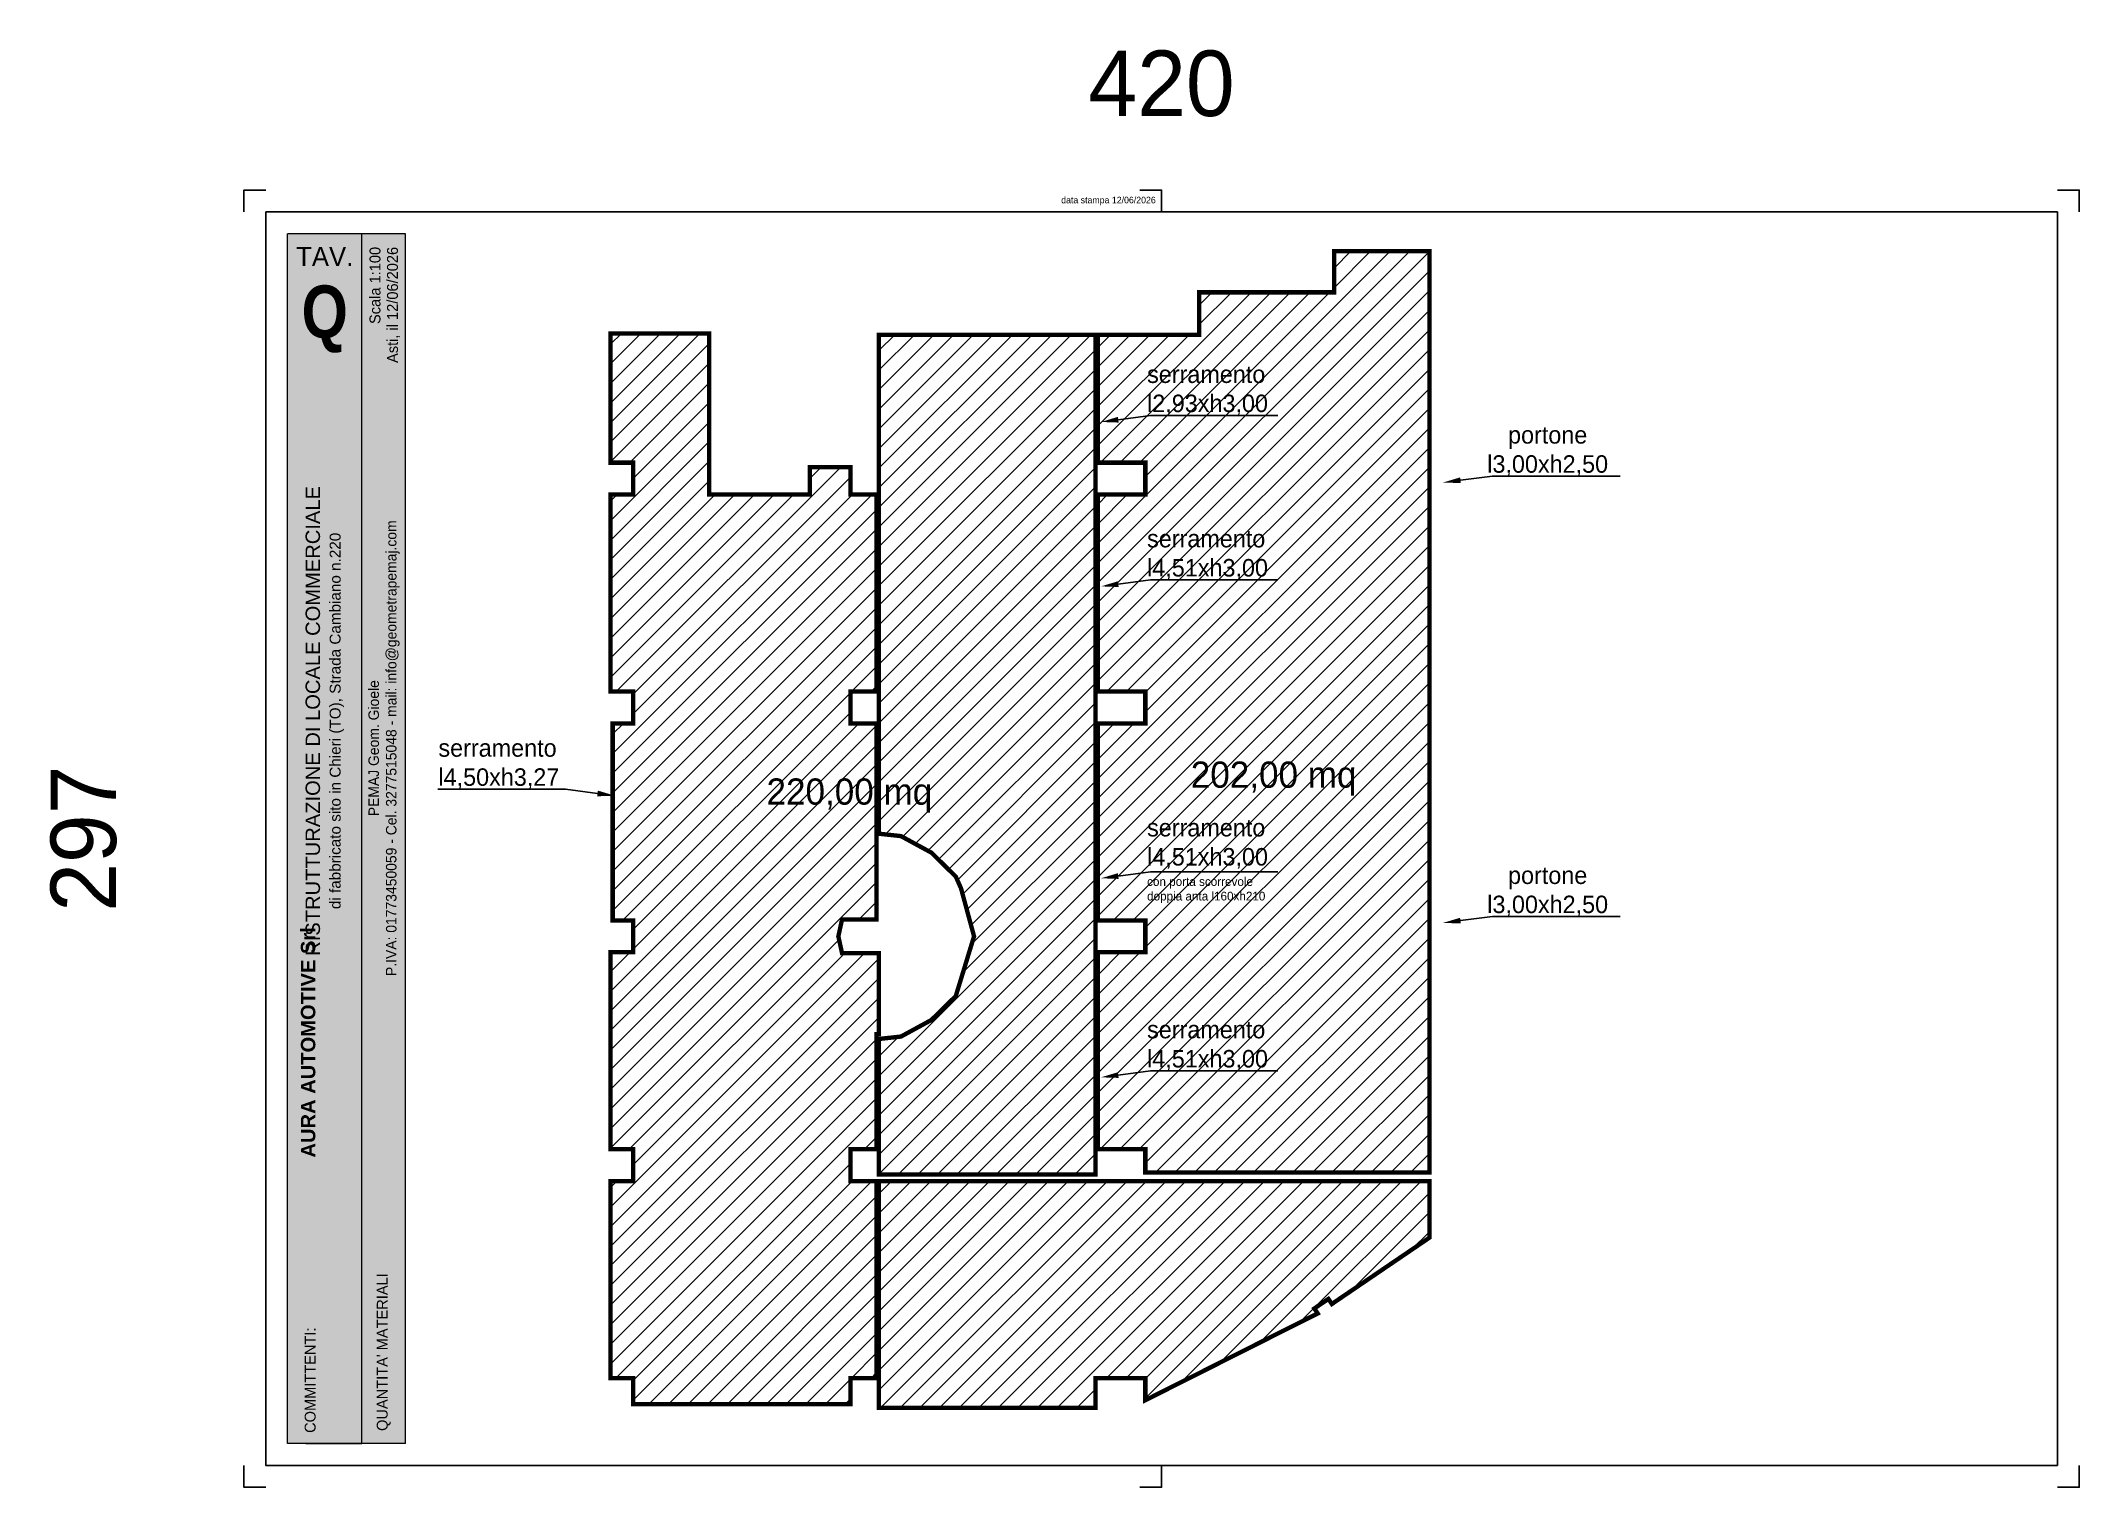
# Paper-space layout 'A.B_Relazione Fotografica' of a CAD drawing. Header units: millimetres. Extents: x 12 to 478, y 410 to 742.
import ezdxf
from ezdxf import colors
from ezdxf.entities.mleader import LeaderData, LeaderLine
from ezdxf.enums import TextEntityAlignment as Align
from ezdxf.math import Vec2, Vec3

# ---------------------------------------------------------------- set-up
doc = ezdxf.new("R2018")
doc.units = ezdxf.units.MM
doc.header["$LTSCALE"] = 100
doc.layers.get('Defpoints').update_dxf_attribs({"color": 31})
doc.layers.add('_NO STAMPA', color=200, linetype='Continuous', lineweight=5, plot=False)
doc.layers.add('_NS_riquadri', color=190, linetype='Continuous', lineweight=0, plot=False)
doc.layers.add('ARREDI attrezzature - furniture', color=175, linetype='Continuous', lineweight=9)
doc.layers.add('BAL_00.12_TESTALINO_TESTI', color=3, linetype='Continuous')
doc.layers.add('TESTALINO', color=3, linetype='Continuous')
doc.styles.get("Standard").update_dxf_attribs({"font": 'arial.ttf'})
doc.styles.add('T_ESE_q100', font='', dxfattribs={"height": 15})
doc.styles.add('TESTALINO_cors', font='GOTHICI.TTF')
doc.styles.add('TESTALINO_gra', font='GOTHICB.TTF')
doc.styles.add('TESTALINO_norm', font='GOTHIC.TTF')
doc.styles.get('T_ESE_q100').set_extended_font_data('Bahnschrift Light')
doc.dimstyles.new('ESE_q100', dxfattribs={"dimscale": 0, "dimtxt": 15, "dimasz": 8, "dimexe": 5, "dimexo": 10, "dimgap": 5, "dimtad": 1, "dimdec": 0, "dimrnd": 0.5, "dimzin": 0, "dimdsep": 46, "dimtxsty": 'T_ESE_q100', "dimblk": 'ARCHTICK', "dimcen": 0.09, "dimdle": 5, "dimadec": 0, "dimazin": 0, "dimtfac": 1, "dimtdec": 0, "dimtofl": 0, "dimtmove": 2, "dimatfit": 3, "dimldrblk": 'ARCHTICK', "dimfxl": 20, "dimfxlon": 1, "dimtolj": 1, "dimtzin": 0, "dimarcsym": 0})

# ---------------------------------------------------------------- blocks, each defined once
blk = doc.blocks.new('*D31')
at = {"layer": 'Defpoints', "color": 0}
for p in [(420, 11.68), (0, 0), (420, 0)]:
    blk.add_point(p, dxfattribs=at)
at = {"layer": '_NS_riquadri', "color": 0, "insert": (210, 24.35), "char_height": 15, "attachment_point": 5, "style": 'T_ESE_q100'}
blk.add_mtext('\\A1;420', dxfattribs=at)
blk = doc.blocks.new('_ArchTick')
at = {"color": 0, "linetype": 'ByBlock', "const_width": 0.15}
blk.add_lwpolyline([(-0.5, -0.5), (0.5, 0.5)], dxfattribs=at)
blk = doc.blocks.new('*D30')
at = {"layer": 'Defpoints', "color": 0}
for p in [(0, 0), (-24.06, -297), (0, -297)]:
    blk.add_point(p, dxfattribs=at)
at = {"layer": '_NS_riquadri', "color": 0, "insert": (-36.64, -148.5), "char_height": 15, "attachment_point": 5, "rotation": 90, "style": 'T_ESE_q100'}
blk.add_mtext('\\A1;297', dxfattribs=at)
blk = doc.blocks.new('*U29')
at = {"linetype": 'Continuous', "true_color": 0xe5e4e0}
blk.add_hatch(color=254, dxfattribs=at).paths.add_polyline_path([(10, -287), (27, -287), (27, -10), (10, -10)])
at = {"linetype": 'Continuous', "lineweight": 0, "true_color": 0x433f38}
blk.add_hatch(color=49, dxfattribs=at).paths.add_polyline_path([(27, -287), (37, -287), (37, -10), (27, -10)])
at = {"color": 0, "lineweight": -2}
for p, q in [((210, 0), (210, -5)), ((210, -297), (210, -292)), ((0, -297), (5, -297)), ((415, -297), (420, -297))]:
    blk.add_line(p, q, dxfattribs=at)
for points in [[(5, 0), (0, 0), (0, -5)], [(205, 0), (210, 0), (210, -5)], [(210, 0), (210, 0), (210, -5)], [(415, 0), (420, 0), (420, -5)], [(420, 0), (420, 0), (420, -5)], [(5, -297), (0, -297), (0, -292)], [(205, -297), (210, -297), (210, -292)], [(210, -297), (210, -297), (210, -292)], [(415, -297), (420, -297), (420, -292)], [(420, -297), (420, -297), (420, -292)]]:
    blk.add_lwpolyline(points, dxfattribs=at)
blk.add_lwpolyline([(5, -5), (415, -5), (415, -292), (5, -292), (5, -5)], close=True, dxfattribs=at)
at = {"layer": '_NS_riquadri'}
for p, q in [((10, -287), (10, -10)), ((27, -10), (10, -10)), ((27, -287), (27, -10)), ((37, -10), (27, -10)), ((37, -287), (37, -10)), ((27, -287), (10, -287)), ((14.19, -287), (27, -287)), ((37, -287), (27, -287))]:
    blk.add_line(p, q, dxfattribs=at)
at = {"layer": 'BAL_00.12_TESTALINO_TESTI', "color": 1, "true_color": 0xff0f0f, "style": 'TESTALINO_norm'}
blk.add_text('TAV.', height=4.4, dxfattribs=at).set_placement((18.5, -13), align=Align.TOP_CENTER)
blk.add_text('COMMITTENTI:', height=2.5, rotation=90, dxfattribs=at).set_placement((13.91, -284.56), align=Align.TOP_LEFT)
at = {"layer": 'BAL_00.12_TESTALINO_TESTI', "insert": (208.67, -2.5), "char_height": 1.5, "attachment_point": 6, "style": 'TESTALINO_norm'}
blk.add_mtext_dynamic_manual_height_columns('data stampa 12/06/2026', width=45.0474, gutter_width=75, heights=[0], dxfattribs=at)
at = {"layer": 'BAL_00.12_TESTALINO_TESTI', "color": 7, "linetype": 'Continuous', "lineweight": 40, "true_color": 0xffffff, "width": 269, "attachment_point": 5, "rotation": 90, "line_spacing_factor": 1.002449}
for s, insert, char_height in [('\\A1;{\\H1.1x;\\C256;\\c0;RISTRUTTURAZIONE DI LOCALE COMMERCIALE\\P\\H0.75756x;di fabbricato sito in Chieri (TO), Strada Cambiano n.220}', (18.5, -121.54), 3), ('\\A1;{\\W0.95;PEMAJ Geom. Gioele\\PP.IVA: \\A0;01773450059 - \\A1;Cel. 3277515048 - mail: info@geometrapemaj.com}', (32.07, -127.78), 2.4)]:
    blk.add_mtext(s, dxfattribs=dict(at, insert=insert, char_height=char_height))
at = {"layer": 'BAL_00.12_TESTALINO_TESTI', "color": 7, "linetype": 'Continuous', "lineweight": 40, "true_color": 0xffffff, "insert": (14.72, -284.56), "char_height": 4.4, "attachment_point": 4, "rotation": 90, "line_spacing_factor": 1.082983}
blk.add_mtext('{\\fArial|b1|i0|c0|p34;\\H0.75x;\\C1;\\c987135;^I^I ^I        AURA AUTOMOTIVE Srl}', dxfattribs=at)
at = {"layer": 'BAL_00.12_TESTALINO_TESTI', "color": 7, "true_color": 0xffffff, "style": 'TESTALINO_norm'}
for tag, p in [('SCALE', (30, -13)), ('DATA', (34, -13))]:
    blk.add_attdef(tag, text='', height=2.5, rotation=90, dxfattribs=at).set_placement(p, align=Align.MIDDLE_RIGHT)
at = {"layer": 'BAL_00.12_TESTALINO_TESTI', "color": 1, "style": 'TESTALINO_gra', "width": 0.85}
blk.add_attdef('TAVOLA_NUM', text='', height=12, dxfattribs=at).set_placement((18.5, -27.83), align=Align.MIDDLE_CENTER)
at = {"layer": 'BAL_00.12_TESTALINO_TESTI', "color": 1, "style": 'TESTALINO_cors'}
blk.add_attdef('TAVOLA_NUM_2', text='', height=2, dxfattribs=at).set_placement((18.5, -38.37), align=Align.TOP_CENTER)
at = {"layer": 'BAL_00.12_TESTALINO_TESTI', "color": 7, "true_color": 0xffffff, "style": 'TESTALINO_cors'}
blk.add_attdef('TAV_OGG_1', text='', height=2.5, rotation=90, dxfattribs=at).set_placement((32, -284.11), align=Align.MIDDLE_LEFT)
at = {"layer": '_NS_riquadri'}
dim = blk.add_linear_dim(base=(420, 11.68), p1=(0, 0), p2=(420, 0), dimstyle='ESE_q100', override={"dimscale": 1, "dimse1": 1, "dimse2": 1, "dimsd1": 1, "dimsd2": 1}, dxfattribs=at)
dim.commit()
dim.dimension.update_dxf_attribs({"geometry": '*D31', "text_midpoint": (210, 24.35)})
dim = blk.add_linear_dim(base=(-24.06, -297), p1=(0, 0), p2=(0, -297), angle=90, dimstyle='ESE_q100', override={"dimscale": 1, "dimse1": 1, "dimse2": 1, "dimsd1": 1, "dimsd2": 1}, dxfattribs=at)
dim.commit()
dim.dimension.update_dxf_attribs({"geometry": '*D30', "text_midpoint": (-36.64, -148.5)})

psp = doc.layouts.new('A.B_Relazione Fotografica')

# ---------------------------------------------------------------- hatches: boundary and pattern name
at = {"layer": 'ARREDI attrezzature - furniture', "true_color": 0xa953a0}
h = psp.add_hatch(dxfattribs=at)
h.set_pattern_fill('ANSI31', color=215)
h.paths.add_polyline_path([(253.7, 674.22), (253.7, 644.92), (264.6, 644.92), (264.6, 637.62), (253.7, 637.62), (253.7, 592.52), (264.6, 592.52), (264.6, 585.22), (253.7, 585.22), (253.7, 540.12), (264.6, 540.12), (264.6, 532.82), (253.7, 532.82), (253.7, 487.72), (264.6, 487.72), (264.6, 482.42), (329.6, 482.42), (329.6, 693.32), (307.8, 693.32), (307.8, 683.92), (276.9, 683.92), (276.9, 674.22)])
at = {"layer": 'ARREDI attrezzature - furniture'}
h = psp.add_hatch(dxfattribs=at)
h.set_pattern_fill('ANSI31', color=256)
h.paths.add_polyline_path([(142.2, 435.32), (142.2, 480.42), (147.4, 480.42), (147.4, 487.72), (142.2, 487.72), (142.2, 532.82), (147.4, 532.82), (147.4, 540.12), (142.7, 540.12), (142.7, 585.22), (147.4, 585.22), (147.4, 592.52), (142.2, 592.52), (142.2, 637.62), (147.4, 637.62), (147.4, 644.92), (142.2, 644.92), (142.2, 674.52), (164.8, 674.52), (164.8, 637.62), (187.8, 637.62), (187.8, 643.92), (197.1, 643.92), (197.1, 637.62), (203.1, 637.62), (203.1, 592.52), (197.1, 592.52), (197.1, 585.22), (203.1, 585.22), (203.1, 540.32), (195.19, 540.32), (194.35, 536.47), (195.19, 532.62), (203.6, 532.62), (203.6, 514.07), (203.1, 514.07), (203.1, 487.72), (197.1, 487.72), (197.1, 480.42), (203.1, 480.42), (203.1, 435.32), (197.1, 435.32), (197.1, 429.37), (147.4, 429.37), (147.4, 435.32)])
h = psp.add_hatch(dxfattribs=at)
h.set_pattern_fill('ANSI31', color=256)
h.paths.add_polyline_path([(203.6, 674.22), (253.2, 674.22), (253.2, 481.92), (203.6, 481.92), (203.6, 512.97), (208.67, 513.52), (215.65, 517.33), (221.22, 522.8), (225.4, 536.47), (222.41, 547.49), (221.22, 550.15), (215.65, 555.62), (208.67, 559.42), (203.6, 559.97)])
at = {"layer": 'ARREDI attrezzature - furniture', "true_color": 0xa953a0}
h = psp.add_hatch(dxfattribs=at)
h.set_pattern_fill('ANSI31', color=215)
h.paths.add_polyline_path([(203.6, 428.52), (253.2, 428.52), (253.2, 435.32), (264.6, 435.32), (264.6, 430.26), (304.04, 450.12), (303.27, 451.26), (306.49, 453.45), (307.28, 452.29), (329.6, 467.47), (329.6, 480.42), (203.6, 480.42)])

# ---------------------------------------------------------------- linework, layer by layer
at = {"layer": 'ARREDI attrezzature - furniture', "color": 215, "true_color": 0xa953a0, "const_width": 1}
for points in [[(253.7, 674.22), (253.7, 644.92), (264.6, 644.92), (264.6, 637.62), (253.7, 637.62), (253.7, 592.52), (264.6, 592.52), (264.6, 585.22), (253.7, 585.22), (253.7, 540.12), (264.6, 540.12), (264.6, 532.82), (253.7, 532.82), (253.7, 487.72), (264.6, 487.72), (264.6, 482.42), (329.6, 482.42), (329.6, 693.32), (307.8, 693.32), (307.8, 683.92), (276.9, 683.92), (276.9, 674.22)], [(203.6, 428.52), (253.2, 428.52), (253.2, 435.32), (264.6, 435.32), (264.6, 430.26), (304.04, 450.12), (303.27, 451.26), (306.49, 453.45), (307.28, 452.29), (329.6, 467.47), (329.6, 480.42), (203.6, 480.42)]]:
    psp.add_lwpolyline(points, close=True, dxfattribs=at)
at = {"layer": 'ARREDI attrezzature - furniture', "const_width": 1}
for points in [[(142.2, 435.32), (142.2, 480.42), (147.4, 480.42), (147.4, 487.72), (142.2, 487.72), (142.2, 532.82), (147.4, 532.82), (147.4, 540.12), (142.7, 540.12), (142.7, 585.22), (147.4, 585.22), (147.4, 592.52), (142.2, 592.52), (142.2, 637.62), (147.4, 637.62), (147.4, 644.92), (142.2, 644.92), (142.2, 674.52), (164.8, 674.52), (164.8, 637.62), (187.8, 637.62), (187.8, 643.92), (197.1, 643.92), (197.1, 637.62), (203.1, 637.62), (203.1, 592.52), (197.1, 592.52), (197.1, 585.22), (203.1, 585.22), (203.1, 540.32), (195.19, 540.32), (194.35, 536.47), (195.19, 532.62), (203.6, 532.62), (203.6, 514.07), (203.1, 514.07), (203.1, 487.72), (197.1, 487.72), (197.1, 480.42), (203.1, 480.42), (203.1, 435.32), (197.1, 435.32), (197.1, 429.37), (147.4, 429.37), (147.4, 435.32)], [(203.6, 674.22), (253.2, 674.22), (253.2, 481.92), (203.6, 481.92), (203.6, 512.97), (208.67, 513.52), (215.65, 517.33), (221.22, 522.8), (225.4, 536.47), (222.41, 547.49), (221.22, 550.15), (215.65, 555.62), (208.67, 559.42), (203.6, 559.97)]]:
    psp.add_lwpolyline(points, close=True, dxfattribs=at)

# ---------------------------------------------------------------- block references
at = {"layer": 'TESTALINO'}
ref = psp.add_blockref('*U29', (58.31, 707.33), dxfattribs=at)
ref.add_attrib('TAVOLA_NUM', 'Q', dxfattribs={"layer": 'BAL_00.12_TESTALINO_TESTI', "color": 1, "height": 12, "style": 'TESTALINO_gra', "width": 0.85}).set_placement((76.81, 679.5), align=Align.MIDDLE_CENTER)
ref.add_attrib('DATA', 'Asti, il 12/06/2026', dxfattribs={"layer": 'BAL_00.12_TESTALINO_TESTI', "color": 7, "true_color": 0xffffff, "height": 2.5, "rotation": 90, "style": 'TESTALINO_norm'}).set_placement((92.31, 694.33), align=Align.MIDDLE_RIGHT)
ref.add_attrib('SCALE', 'Scala 1:100', dxfattribs={"layer": 'BAL_00.12_TESTALINO_TESTI', "color": 7, "true_color": 0xffffff, "height": 2.5, "rotation": 90, "style": 'TESTALINO_norm'}).set_placement((88.31, 694.33), align=Align.MIDDLE_RIGHT)
lines = psp.add_mtext("QUANTITA' MATERIALI", dxfattribs={"layer": 'BAL_00.12_TESTALINO_TESTI', "color": 7, "true_color": 0xffffff, "insert": (90.31, 423.22), "char_height": 2.5, "attachment_point": 4, "rotation": 90, "style": 'TESTALINO_cors'})
ref.add_attrib('TAV_OGG_1', '', (90.31, 423.22)).embed_mtext(lines)

# ---------------------------------------------------------------- texts
at = {"layer": 'ARREDI attrezzature - furniture', "color": 3, "char_height": 4, "style": 'T_ESE_q100'}
for s, insert, attachment_point in [('serramento\\Pl2,93xh3,00 ', (265, 667.17), 1), ('portone \\Pl3,00xh2,50 ', (356.67, 647.58), 5), ('serramento\\Pl4,51xh3,00 ', (265, 629.53), 1), ('serramento\\Pl4,50xh3,27 ', (102.83, 581.6), 1), ('serramento\\Pl4,51xh3,00\\P{\\H0.5x;con porta scorrevole \\Pdoppia anta l160xh210}\\P ', (265, 563.35), 1), ('portone \\Pl3,00xh2,50 ', (356.67, 546.75), 5), ('serramento\\Pl4,51xh3,00 ', (265, 517.12), 1)]:
    psp.add_mtext(s, dxfattribs=dict(at, insert=insert, attachment_point=attachment_point))
at = {"layer": 'ARREDI attrezzature - furniture', "color": 215, "true_color": 0xa953a0, "insert": (275, 576.49), "char_height": 6, "attachment_point": 1, "style": 'T_ESE_q100'}
psp.add_mtext('202,00 mq', dxfattribs=at)
at = {"layer": 'ARREDI attrezzature - furniture', "insert": (177.91, 572.62), "char_height": 6, "attachment_point": 1, "style": 'T_ESE_q100'}
psp.add_mtext('220,00 mq', dxfattribs=at)

# ---------------------------------------------------------------- leaders
at = {"layer": 'ARREDI attrezzature - furniture', "color": 3}
ml = psp.add_multileader_mtext('Standard', dxfattribs=at)
ml.set_content('', color=3)
ml.set_leader_properties()
ml.build(insert=Vec2(0, 0))
ctx = ml.context
ctx.base_point, ctx.plane_origin = Vec3(294.92, 655.71), Vec3(254.44, 654.24)
notes = []
notes.append((ctx, [(0, (1, 1, 0), (265.75, 655.71), (1, 0), 29.17, [(0, [(254.44, 654.24)], 0, [])])]))
ctx.mtext.insert, ctx.mtext.flow_direction = Vec3(296.92, 657.71), 5
ml = psp.add_multileader_mtext('Standard', dxfattribs=at)
ml.set_content('', color=3)
ml.set_leader_properties()
ml.build(insert=Vec2(0, 0))
ctx = ml.context
ctx.base_point, ctx.plane_origin = Vec3(373.22, 641.85), Vec3(332.74, 640.38)
notes.append((ctx, [(0, (1, 1, 0), (344.05, 641.85), (1, 0), 29.17, [(0, [(332.74, 640.38)], 0, [])])]))
ctx.mtext.insert, ctx.mtext.flow_direction = Vec3(375.22, 643.85), 5
ml = psp.add_multileader_mtext('Standard', dxfattribs=at)
ml.set_content('', color=3)
ml.set_leader_properties()
ml.build(insert=Vec2(0, 0))
ctx = ml.context
ctx.base_point, ctx.plane_origin = Vec3(294.92, 618.06), Vec3(254.44, 616.6)
notes.append((ctx, [(0, (1, 1, 0), (265.75, 618.06), (1, 0), 29.17, [(0, [(254.44, 616.6)], 0, [])])]))
ctx.mtext.insert, ctx.mtext.flow_direction = Vec3(296.92, 620.06), 5
ml = psp.add_multileader_mtext('Standard', dxfattribs=at)
ml.set_content('', color=3)
ml.set_leader_properties()
ml.build(insert=Vec2(0, 0))
ctx = ml.context
ctx.base_point, ctx.plane_origin = Vec3(98.73, 570.14), Vec3(143.2, 568.67)
ctx.text_align_type = 2
notes.append((ctx, [(0, (1, 1, 0), (131.89, 570.14), (-1, 0), 29.17, [(0, [(143.2, 568.67)], 0, [])])]))
ctx.mtext.insert, ctx.mtext.alignment, ctx.mtext.flow_direction = Vec3(100.73, 572.14), 3, 5
ml = psp.add_multileader_mtext('Standard', dxfattribs=at)
ml.set_content('', color=3)
ml.set_leader_properties()
ml.build(insert=Vec2(0, 0))
ctx = ml.context
ctx.base_point, ctx.plane_origin = Vec3(294.92, 551.23), Vec3(254.44, 549.76)
notes.append((ctx, [(0, (1, 1, 0), (265.75, 551.23), (1, 0), 29.17, [(0, [(254.44, 549.76)], 0, [])])]))
ctx.mtext.insert, ctx.mtext.flow_direction = Vec3(296.92, 553.23), 5
ml = psp.add_multileader_mtext('Standard', dxfattribs=at)
ml.set_content('', color=3)
ml.set_leader_properties()
ml.build(insert=Vec2(0, 0))
ctx = ml.context
ctx.base_point, ctx.plane_origin = Vec3(373.22, 541.02), Vec3(332.74, 539.55)
notes.append((ctx, [(0, (1, 1, 0), (344.05, 541.02), (1, 0), 29.17, [(0, [(332.74, 539.55)], 0, [])])]))
ctx.mtext.insert, ctx.mtext.flow_direction = Vec3(375.22, 543.02), 5
ml = psp.add_multileader_mtext('Standard', dxfattribs=at)
ml.set_content('', color=3)
ml.set_leader_properties()
ml.build(insert=Vec2(0, 0))
ctx = ml.context
ctx.base_point, ctx.plane_origin = Vec3(294.92, 505.66), Vec3(254.44, 504.19)
notes.append((ctx, [(0, (1, 1, 0), (265.75, 505.66), (1, 0), 29.17, [(0, [(254.44, 504.19)], 0, [])])]))
ctx.mtext.insert, ctx.mtext.flow_direction = Vec3(296.92, 507.66), 5
for ctx, leaders in notes:
    for number, flags, end, landing, length, lines in leaders:
        leader = LeaderData()
        leader.index, (leader.has_last_leader_line, leader.has_dogleg_vector, leader.attachment_direction) = number, flags
        leader.last_leader_point, leader.dogleg_vector, leader.dogleg_length = Vec3(end), Vec3(landing), length
        for number, points, colour, breaks in lines:
            line = LeaderLine()
            line.index, line.vertices, line.color, line.breaks = number, Vec3.list(points), colors.encode_raw_color(colour), breaks
            leader.lines.append(line)
        ctx.leaders.append(leader)

# ---------------------------------------------------------------- viewports
at = {"layer": '_NO STAMPA'}
psp.add_viewport(center=(268.31, 558.83), size=(410, 287), view_center_point=(74357.27, 56920.69), view_height=2870, dxfattribs=at)

doc.saveas('drawing.dxf')
